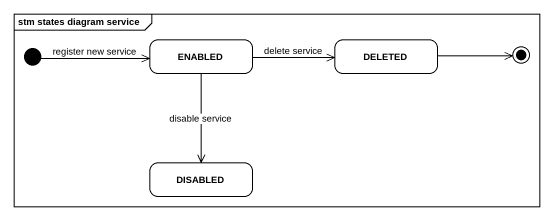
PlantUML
@startuml
mainframe stm states diagram service
hide empty description
state ENABLED
state DELETED
state DISABLED
[*] -right-> ENABLED : register new service
ENABLED -right-> DELETED : delete service
ENABLED --> DISABLED : disable service
DELETED -right-> [*]
@enduml
